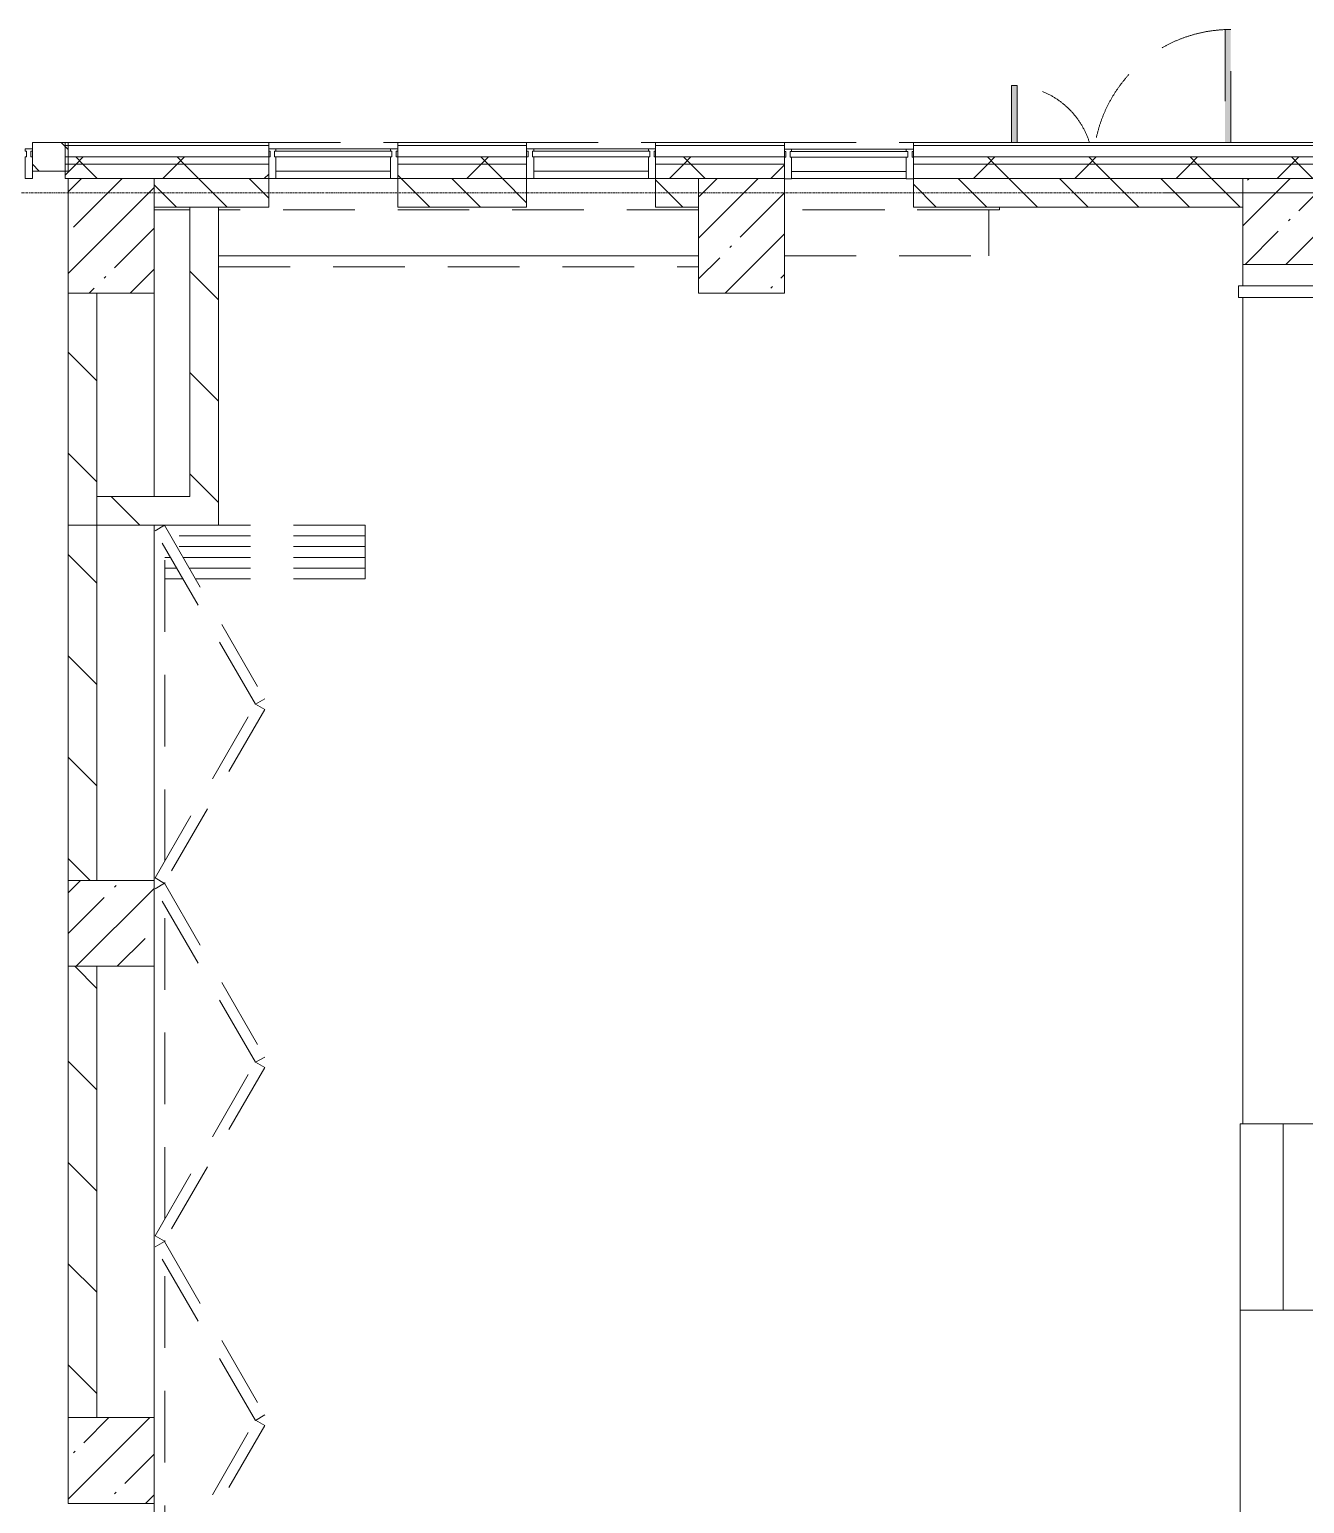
# Model space of a CAD drawing. Header units: millimetres. Extents: x 34897 to 231692, y -8553 to 29000.
# Drawn here: x 118122 to 127022, y 17850 to 28140 of the extents above; entities that cross this region are included whole.
import ezdxf

# ---------------------------------------------------------------- set-up
doc = ezdxf.new("R2010")
doc.units = ezdxf.units.MM
doc.linetypes.add('200_ШТРИХ__ш1_п0_6_', pattern=[800, 500, -300])
doc.linetypes.add('Осевая', pattern=[31.75, 6.35, -4.7625, 15.875, -4.7625])
for name, color, linetype, lineweight in [('A-DETL-MBND-1', 7, '200_ШТРИХ__ш1_п0_6_', 9), ('A-GLAZ-CURT-2', 7, 'Continuous', 5), ('A-GLAZ-CWMG-2', 7, 'Continuous', 5), ('A-WALL', 7, 'Continuous', 9), ('A-WALL-3', 7, 'Continuous', 5), ('I-WALL-4', 7, 'Continuous', 5), ('S-COLS-3', 7, 'Continuous', 5), ('S-STRS-2', 7, 'Continuous', 5), ('Оси', 7, 'Continuous', 9), ('Оси-2', 7, 'Осевая', 9)]:
    doc.layers.add(name, color=color, linetype=linetype, lineweight=lineweight)
doc.layers.add('A-FLOR-1', color=7, linetype='Continuous', lineweight=5, true_color=0xaaaaaa)
pattern_1 = [(45, (104681.5, 0), (-353.5534, 353.5534), []), (135, (104681.5, 0), (-353.5534, -353.5534), [])]
pattern_2 = [(135, (104681.52, 0), (-176.7767, -176.7767), [])]
pattern_3 = [(135, (104681.5, 0), (-353.553, -353.553), [])]

# ---------------------------------------------------------------- blocks, each defined once
blk = doc.blocks.new('BSC_Колонна _Прямоугольная - 600х800-24078684-2_10_2_птичка')
at = {"layer": 'S-COLS-3'}
h = blk.add_hatch(dxfattribs=at)
h.set_pattern_fill('FP_92', color=256, style=0, pattern_type=2)
h.set_pattern_definition([(45, (-14010, -26700), (-285.123, 285.123), []), (45, (-13724.88, -26700), (-285.123, 285.123), [504.031, -100.806, 16.764, -84.042])])
h.paths.add_polyline_path([(300, -400), (300, 400), (-300, 400), (-300, -400)])
for p, q in [((300, 400), (-300, 400)), ((-300, 400), (-300, -400)), ((300, -400), (300, 400)), ((-300, -400), (300, -400))]:
    blk.add_line(p, q, dxfattribs=at)
blk = doc.blocks.new('BSC_Колонна _Прямоугольная - 600х600-23295697-2_10_2_птичка')
at = {"layer": 'S-COLS-3'}
h = blk.add_hatch(dxfattribs=at)
h.set_pattern_fill('FP_95', color=256, style=0, pattern_type=2)
h.set_pattern_definition([(45, (-14010, -18150), (-285.123, 285.123), []), (45, (-13724.88, -18150), (-285.123, 285.123), [504.031, -100.806, 16.764, -84.042])])
h.paths.add_polyline_path([(-300, -300), (300, -300), (300, 300), (-300, 300)])
for p, q in [((300, 300), (-300, 300)), ((-300, 300), (-300, -300)), ((300, -300), (300, 300)), ((-300, -300), (300, -300))]:
    blk.add_line(p, q, dxfattribs=at)
blk = doc.blocks.new('BSC_Колонна _Прямоугольная - 600х600-V60-2_10_2_птичка')
at = {"layer": 'S-COLS-3'}
h = blk.add_hatch(dxfattribs=at)
h.set_pattern_fill('FP_96', color=256, style=0, pattern_type=2)
h.set_pattern_definition([(45, (-14010, -21900), (-285.123, 285.123), []), (45, (-13724.88, -21900), (-285.123, 285.123), [504.031, -100.806, 16.764, -84.042])])
h.paths.add_polyline_path([(-300, -300), (300, -300), (300, 300), (-300, 300)])
for p, q in [((300, 300), (-300, 300)), ((-300, 300), (-300, -300)), ((300, -300), (300, 300)), ((-300, -300), (300, -300))]:
    blk.add_line(p, q, dxfattribs=at)
blk = doc.blocks.new('Прямоугольный импост - Импост структурный с накладкой - 190мм-22856075-2_10_2_птичка')
at = {"layer": 'A-GLAZ-CWMG-2'}
for p, q in [((0, 190), (-50, 190)), ((-50, 190), (-50, 40)), ((0, 40), (0, 190)), ((-50, 40), (-40, 40)), ((-40, 0), (-50, 0)), ((-50, 0), (-50, -17)), ((-40, 40), (-40, 0)), ((-10, 0), (-10, 40)), ((-10, 40), (0, 40)), ((0, 0), (-10, 0)), ((0, -17), (0, 0)), ((-50, -17), (0, -17))]:
    blk.add_line(p, q, dxfattribs=at)
blk = doc.blocks.new('Прямоугольный импост - Импост структурный с накладкой - 190мм-V66-2_10_2_птичка')
at = {"layer": 'A-GLAZ-CWMG-2'}
for p, q in [((0, 190), (-50, 190)), ((-50, 190), (-50, 40)), ((0, 40), (0, 188)), ((-50, 40), (-40, 40)), ((-40, 0), (-50, 0)), ((-50, 0), (-50, -17)), ((-40, 40), (-40, 0)), ((-10, 0), (-10, 40)), ((-10, 40), (0, 40)), ((0, 0), (-10, 0)), ((0, -17), (0, 0)), ((-50, -17), (0, -17))]:
    blk.add_line(p, q, dxfattribs=at)
blk = doc.blocks.new('Прямоугольный импост - Импост структурный с накладкой - 190мм-22856073-2_10_2_птичка')
at = {"layer": 'A-GLAZ-CWMG-2'}
for p, q in [((-50, 40), (-50, 190)), ((-50, 190), (0, 190)), ((0, 190), (0, 40)), ((-40, 40), (-50, 40)), ((-50, -17), (-50, 0)), ((-50, 0), (-40, 0)), ((-40, 0), (-40, 40)), ((-10, 40), (-10, 0)), ((0, 40), (-10, 40)), ((-10, 0), (0, 0)), ((0, 0), (0, -17)), ((0, -17), (-50, -17))]:
    blk.add_line(p, q, dxfattribs=at)
blk = doc.blocks.new('Системная панель - Стекло - 40мм-V83-2_10_2_птичка')
at = {"layer": 'A-GLAZ-CURT-2'}
h = blk.add_hatch(dxfattribs=at)
h.set_pattern_fill('FP_126', color=256, style=0, pattern_type=2)
h.set_pattern_definition([(45, (-17860.3, -26790), (-1414.21, 1414.21), [1000, -3000]), (45, (-18860.3, -27290), (-1414.21, 1414.21), [3000, -1000]), (45, (-16860.3, -27790), (-1414.21, 1414.21), [1000, -3000])])
h.paths.add_polyline_path([(-410, -40), (410, -40), (410, 0), (-410, 0)])
for p, q in [((410, 0), (-410, 0)), ((-410, 0), (-410, -40)), ((-410, -40), (410, -40)), ((410, -40), (410, 0))]:
    blk.add_line(p, q, dxfattribs=at)
blk = doc.blocks.new('Системная панель - Стекло - 40мм-V84-2_10_2_птичка')
at = {"layer": 'A-GLAZ-CURT-2'}
for p, q in [((410, 0), (-410, 0)), ((-410, 0), (-410, -40)), ((-410, -40), (410, -40)), ((410, -40), (410, 0))]:
    blk.add_line(p, q, dxfattribs=at)
blk = doc.blocks.new('Прямоугольный импост - Импост структурный с накладкой - 160мм Темный-33186089-2_10_2_птичка')
at = {"layer": 'A-GLAZ-CWMG-2'}
for p, q in [((16960, 27307), (17760, 27307)), ((16960, 27150), (17760, 27150))]:
    blk.add_line(p, q, dxfattribs=at)
blk = doc.blocks.new('DOR__перегородка__Прямоугольная - ТП-2_ Вн_ДПГ_9480х4200h_2-23998078-2_10_2_птичка')
at = {"layer": 'A-DETL-MBND-1'}
for p, q in [((3, -75), (1987, -75)), ((1982, -72), (2019, -7)), ((3194, -772), (1982, -72)), ((2019, -7), (3231, -707)), ((2137, -75), (4324, -75)), ((3230, -707), (4443, -7)), ((4480, -72), (3268, -772)), ((4443, -7), (4480, -72)), ((4474, -75), (4487, -75)), ((4481, -72), (4518, -7)), ((5693, -772), (4481, -72)), ((4518, -7), (5731, -707)), ((4637, -75), (6824, -75)), ((5730, -707), (6942, -7)), ((6980, -72), (5767, -772)), ((6942, -7), (6980, -72)), ((6974, -75), (6985, -75)), ((6979, -72), (7017, -7)), ((8192, -772), (6979, -72)), ((7017, -7), (8229, -707)), ((7135, -75), (9323, -75)), ((8229, -707), (9441, -7)), ((9479, -72), (8267, -772)), ((9105, -201), (9105, -75)), ((9180, -158), (9180, -75)), ((9255, -114), (9255, -75)), ((9441, -7), (9479, -72)), ((9473, -75), (9480, -75)), ((9255, -1474), (9255, -201)), ((9330, -1474), (9330, -158)), ((9405, -1474), (9405, -114)), ((9105, -1474), (9105, -288)), ((9180, -1474), (9180, -244)), ((9480, -1474), (9480, -450)), ((3231, -707), (3194, -772)), ((3268, -772), (3230, -707)), ((5731, -707), (5693, -772)), ((5767, -772), (5730, -707)), ((8229, -707), (8192, -772)), ((8267, -772), (8229, -707)), ((9105, -1474), (9480, -1474))]:
    blk.add_line(p, q, dxfattribs=at)
blk = doc.blocks.new('BSC_Колонна _Прямоугольная - 600х600-V115-2_10_2_птичка')
at = {"layer": 'S-COLS-3'}
h = blk.add_hatch(dxfattribs=at)
h.set_pattern_fill('FP_148', color=256, style=0, pattern_type=2)
h.set_pattern_definition([(45, (-22210, -26800), (-285.123, 285.123), []), (45, (-21924.88, -26800), (-285.123, 285.123), [504.031, -100.806, 16.764, -84.042])])
h.paths.add_polyline_path([(-300, -300), (300, -300), (300, 300), (-300, 300)])
for p, q in [((300, 300), (-300, 300)), ((-300, 300), (-300, -300)), ((300, -300), (300, 300)), ((-300, -300), (300, -300))]:
    blk.add_line(p, q, dxfattribs=at)
blk = doc.blocks.new('Перекрытия 3 - Перекрытия 4-20977624-2_10_2_птичка')
at = {"layer": 'S-STRS-2'}
for p, q in [((21910, 26500), (21910, 26351)), ((22810, 26351), (22810, 26500)), ((23710, 26351), (23710, 26500)), ((24610, 26351), (24610, 26500)), ((25510, 26351), (25510, 26500)), ((26410, 26351), (26410, 26500)), ((27310, 26351), (27310, 26500)), ((28210, 26351), (28210, 26500)), ((29110, 26351), (29110, 26500)), ((30010, 26351), (30010, 26500)), ((21910, 26270), (21910, 20500)), ((22810, 20500), (22810, 26270)), ((23710, 20500), (23710, 26270)), ((24610, 20500), (24610, 26270)), ((25510, 20500), (25510, 26270)), ((26410, 20500), (26410, 26270)), ((27310, 20500), (27310, 26270)), ((28210, 20500), (28210, 26270)), ((29110, 20500), (29110, 26270)), ((30010, 22600), (30010, 26270)), ((30010, 20500), (30010, 22000)), ((22490, 20500), (21910, 20500)), ((23390, 20500), (22810, 20500)), ((24290, 20500), (23710, 20500)), ((25190, 20500), (24610, 20500)), ((26090, 20500), (25510, 20500)), ((26990, 20500), (26410, 20500)), ((27890, 20500), (27310, 20500)), ((28790, 20500), (28210, 20500)), ((29690, 20500), (29110, 20500)), ((30610, 20500), (30010, 20500))]:
    blk.add_line(p, q, dxfattribs=at)
blk = doc.blocks.new('BSC_Колонна _Прямоугольная - 600х800-V160-2_10_2_птичка')
at = {"layer": 'S-COLS-3'}
h = blk.add_hatch(dxfattribs=at)
h.set_pattern_fill('FP_190', color=256, style=0, pattern_type=2)
h.set_pattern_definition([(45, (-18410.26, -26700), (-285.123, 285.123), []), (45, (-18125.13, -26700), (-285.123, 285.123), [504.031, -100.806, 16.764, -84.042])])
h.paths.add_polyline_path([(-300, -400), (300, -400), (300, 400), (-300, 400)])
for p, q in [((300, 400), (-300, 400)), ((-300, 400), (-300, -400)), ((300, -400), (300, 400)), ((-300, -400), (300, -400))]:
    blk.add_line(p, q, dxfattribs=at)
blk = doc.blocks.new('110_Дверь_СКБ_2Ст_Наружная - ДН-1_л_ Двухстворчатая 1450 х3300 _h_ в свету с верхним остеклением-23567691-2_10_2_птичка')
at = {"layer": 'A-DETL-MBND-1'}
for points in [[(784.5, 125), (784.5, 915), (744.5, 915), (744.5, 125)], [(-705.5, 125), (-705.5, 525), (-745.5, 525), (-745.5, 125)]]:
    blk.add_hatch(color=256, dxfattribs=at).paths.add_polyline_path(points)
for p, q in [((784.5, 915), (744.5, 915)), ((744.5, 915), (744.5, 125)), ((784.5, 125), (784.5, 915)), ((-745.5, 525), (-745.5, 125)), ((-705.5, 525), (-745.5, 525)), ((-705.5, 125), (-705.5, 525))]:
    blk.add_line(p, q, dxfattribs=at)
for centre, radius, start, end in [((784.5, -45), 960, 90, 169.73704), ((-745.5, -45), 570, 17.53545, 90)]:
    blk.add_arc(centre, radius, start, end, dxfattribs=at)
blk = doc.blocks.new('Системная панель - Стекло - 40мм-V173-2_10_2_птичка')
at = {"layer": 'A-GLAZ-CURT-2'}
for p, q in [((410, 0), (-410, 0)), ((-410, 0), (-410, -40)), ((-410, -40), (410, -40)), ((410, -40), (410, 0))]:
    blk.add_line(p, q, dxfattribs=at)
blk = doc.blocks.new('Перекрытия 2 - Перекрытия 4-32990152-2_10_2_птичка')
at = {"layer": 'S-STRS-2'}
for p, q in [((21910, 19180), (22510, 19180)), ((21910, 19180), (21910, 15411)), ((22810, 19180), (23410, 19180)), ((22810, 15411), (22810, 19180)), ((23710, 19180), (24310, 19180)), ((23710, 15411), (23710, 19180)), ((24610, 19180), (25210, 19180)), ((24610, 15411), (24610, 19180)), ((25510, 19180), (26110, 19180)), ((25510, 15411), (25510, 19180)), ((26410, 19180), (27010, 19180)), ((26410, 15411), (26410, 19180)), ((27310, 19180), (27910, 19180)), ((27310, 15411), (27310, 19180)), ((28210, 19180), (28810, 19180)), ((28210, 15411), (28210, 19180)), ((29110, 19180), (29710, 19180)), ((29110, 15411), (29110, 19180)), ((30010, 19180), (30610, 19180)), ((30010, 15411), (30010, 19180)), ((30610, 18430), (30610, 19180)), ((30610, 15411), (30610, 17830)), ((21910, 15330), (21910, 15200)), ((22810, 15200), (22810, 15330)), ((23710, 15200), (23710, 15330)), ((24610, 15200), (24610, 15330)), ((25510, 15200), (25510, 15330)), ((26410, 15200), (26410, 15330)), ((27310, 15200), (27310, 15330)), ((28210, 15200), (28210, 15330)), ((29110, 15200), (29110, 15330)), ((30010, 15200), (30010, 15330)), ((30610, 15200), (30610, 15330)), ((22810, 15200), (21910, 15200)), ((23710, 15200), (22810, 15200)), ((24610, 15200), (23710, 15200)), ((25510, 15200), (24610, 15200)), ((26410, 15200), (25510, 15200)), ((27310, 15200), (26410, 15200)), ((28210, 15200), (27310, 15200)), ((29110, 15200), (28210, 15200)), ((30010, 15200), (29110, 15200)), ((30610, 15200), (30010, 15200))]:
    blk.add_line(p, q, dxfattribs=at)
blk = doc.blocks.new('Стены наклон_ амфитеатр1 - Стены наклон_ амфитеатр-33007412-2_10_2_птичка')
at = {"layer": 'A-WALL-3'}
for p, q in [((21879, 26351), (21879, 26270)), ((30610, 26351), (21879, 26351)), ((30610, 26270), (30610, 26351)), ((21879, 26270), (30610, 26270))]:
    blk.add_line(p, q, dxfattribs=at)
blk = doc.blocks.new('Зашивка приборов отопления12 - Зашивка приборов отопления-33278990-2_10_2_птичка')
at = {"layer": 'A-DETL-MBND-1'}
for p, q in [((37640, 23400), (34290, 23400)), ((34290, 23079), (37640, 23079)), ((37640, 23079), (34290, 23079)), ((34290, 23004), (37640, 23004))]:
    blk.add_line(p, q, dxfattribs=at)
blk = doc.blocks.new('Зашивка приборов отопления13 - Зашивка приборов отопления-33279120-2_10_2_птичка')
at = {"layer": 'A-DETL-MBND-1'}
for p, q in [((20136, 26880), (18710, 26880)), ((20136, 26560), (20136, 26880)), ((18710, 26560), (20136, 26560))]:
    blk.add_line(p, q, dxfattribs=at)

msp = doc.modelspace()

# ---------------------------------------------------------------- hatches: boundary and pattern name
at = {"layer": 'A-WALL-3'}
h = msp.add_hatch(dxfattribs=at)
h.set_pattern_fill('FP_103', color=256, style=0, pattern_type=2)
h.set_pattern_definition(pattern_2)
h.paths.add_polyline_path([(118378.6, 27150), (118391.5, 27150), (118391.5, 27350), (118141.8, 27350), (118141.8, 27150)])
h.paths.add_polyline_path([(108741.5, 27150), (108791.5, 27150), (108791.5, 27350), (108741.5, 27350)])
h = msp.add_hatch(dxfattribs=at)
h.set_pattern_fill('FP_93', color=256, style=0, pattern_type=2)
h.set_pattern_definition(pattern_1)
h.paths.add_polyline_path([(138391.5, 27200), (138391.5, 27250), (124291.8, 27250), (124291.8, 27200), (138291.5, 27200)])
h.paths.add_polyline_path([(119306.1, 27200), (119791.8, 27200), (119791.8, 27250), (118370.5, 27250), (118370.5, 27200), (118378.6, 27200)])
h.paths.add_polyline_path([(121161.2, 27200), (121591.8, 27200), (121591.8, 27250), (120691.8, 27250), (120691.8, 27200)])
h.paths.add_polyline_path([(122491.8, 27200), (123391.8, 27200), (123391.8, 27250), (122491.8, 27250)])
h = msp.add_hatch(dxfattribs=at)
h.set_pattern_fill('FP_93', color=256, style=0, pattern_type=2)
h.set_pattern_definition(pattern_1)
h.paths.add_polyline_path([(137856.5, 27100), (138291.5, 27100), (138291.5, 27200), (124291.8, 27200), (124291.8, 27100), (136929, 27100)])
h.paths.add_polyline_path([(119306.1, 27100), (119791.8, 27100), (119791.8, 27200), (118370.5, 27200), (118370.5, 27100), (118991.5, 27100)])
h.paths.add_polyline_path([(120691.8, 27100), (121591.8, 27100), (121591.8, 27200), (120691.8, 27200)])
h.paths.add_polyline_path([(122491.8, 27100), (123391.8, 27100), (123391.8, 27200), (122491.8, 27200)])
h = msp.add_hatch(dxfattribs=at)
h.set_pattern_fill('FP_103', color=256, style=0, pattern_type=2)
h.set_pattern_definition(pattern_2)
h.paths.add_polyline_path([(125798.8, 26900), (126591.5, 26900), (126591.5, 27100), (124291.8, 27100), (124291.8, 26900)])
h.paths.add_polyline_path([(118991.5, 26900), (119791.8, 26900), (119791.8, 27100), (118991.5, 27100), (118991.5, 26987.7)])
h.paths.add_polyline_path([(122791.8, 26900), (122791.8, 27100), (122491.8, 27100), (122491.8, 26900)])
h.paths.add_polyline_path([(120691.8, 26900), (121591.8, 26900), (121591.8, 27100), (120691.8, 27100)])
at = {"layer": 'I-WALL-4'}
h = msp.add_hatch(dxfattribs=at)
h.set_pattern_fill('FP_104', color=256, style=0, pattern_type=2)
h.set_pattern_definition(pattern_3)
h.paths.add_polyline_path([(119441.5, 24680), (119441.5, 26900), (119241.5, 26900), (119241.5, 24680)])
h = msp.add_hatch(dxfattribs=at)
h.set_pattern_fill('FP_104', color=256, style=0, pattern_type=2)
h.set_pattern_definition(pattern_3)
h.paths.add_polyline_path([(118591.8, 24680), (118591.8, 26300), (118391.8, 26300), (118391.8, 24680)])
h = msp.add_hatch(dxfattribs=at)
h.set_pattern_fill('FP_104', color=256, style=0, pattern_type=2)
h.set_pattern_definition(pattern_3)
h.paths.add_polyline_path([(118391.8, 15200), (118591.8, 15200), (118591.8, 17850), (118391.8, 17850), (118391.8, 15848.6)])
h.paths.add_polyline_path([(118391.8, 18450), (118591.8, 18450), (118591.8, 21600), (118391.8, 21600), (118391.8, 20476.2)])
h.paths.add_polyline_path([(118391.8, 22200), (118591.8, 22200), (118591.8, 26300), (118391.8, 26300), (118391.8, 25103.8)])
h = msp.add_hatch(dxfattribs=at)
h.set_pattern_fill('FP_104', color=256, style=0, pattern_type=2)
h.set_pattern_definition(pattern_3)
h.paths.add_polyline_path([(119241.5, 24680), (119241.5, 24880), (118591.8, 24880), (118591.8, 24680)])

# ---------------------------------------------------------------- linework, layer by layer
at = {"layer": 'A-DETL-MBND-1'}
for p, q in [((119791.8, 27350), (120691.8, 27350)), ((121591.8, 27350), (122491.8, 27350)), ((123391.8, 27350), (124291.8, 27350)), ((119841.8, 27100), (120641.8, 27100)), ((120641.8, 27100), (119841.8, 27100)), ((121641.8, 27100), (122441.8, 27100)), ((122441.8, 27100), (121641.8, 27100)), ((123441.3, 27100), (124241.9, 27100)), ((124241.9, 27100), (123441.3, 27100)), ((119241.5, 26880), (118991.5, 26880)), ((122791.8, 26880), (119441.5, 26880)), ((124891.5, 26880), (123391.8, 26880)), ((124891.5, 26900), (124891.5, 26880))]:
    msp.add_line(p, q, dxfattribs=at)
at = {"layer": 'A-FLOR-1'}
for p, q in [((118991.8, 24880), (118991.8, 26500)), ((118991.8, 15200), (118991.8, 24680))]:
    msp.add_line(p, q, dxfattribs=at)
at = {"layer": 'A-WALL'}
for p, q in [((119791.8, 27330), (118370.5, 27330)), ((121591.8, 27330), (120691.8, 27330)), ((123391.8, 27330), (122491.8, 27330)), ((138521.5, 27330), (124291.8, 27330)), ((119791.8, 27250), (118370.5, 27250)), ((119791.8, 27200), (118370.5, 27200)), ((121591.8, 27250), (120691.8, 27250)), ((121591.8, 27200), (120691.8, 27200)), ((123391.8, 27250), (122491.8, 27250)), ((123391.8, 27200), (122491.8, 27200)), ((138441.5, 27250), (124291.8, 27250)), ((138391.5, 27200), (124291.8, 27200)), ((119791.8, 27100), (118991.5, 27100)), ((121591.8, 27100), (120691.8, 27100)), ((122791.8, 27100), (122491.8, 27100)), ((126591.5, 27100), (124291.8, 27100)), ((119441.5, 26900), (119241.5, 26900))]:
    msp.add_line(p, q, dxfattribs=at)
at = {"layer": 'A-WALL-3'}
for p, q in [((119791.8, 27350), (118141.8, 27350)), ((118141.8, 27350), (118141.8, 27150)), ((118370.5, 27350), (118370.5, 27100)), ((118391.5, 27150), (118391.5, 27350)), ((119791.8, 27100), (119791.8, 27350)), ((121591.8, 27350), (120691.8, 27350)), ((120691.8, 27350), (120691.8, 27100)), ((121591.8, 27100), (121591.8, 27350)), ((123391.8, 27350), (122491.8, 27350)), ((122491.8, 27350), (122491.8, 27100)), ((123391.8, 27100), (123391.8, 27350)), ((138541.5, 27350), (124291.8, 27350)), ((124291.8, 27350), (124291.8, 27100)), ((118141.8, 27150), (118391.5, 27150)), ((118370.5, 27100), (118391.5, 27100)), ((118991.5, 27100), (119791.8, 27100)), ((119791.8, 26900), (119791.8, 27100)), ((120691.8, 27100), (121591.8, 27100)), ((120691.8, 27100), (120691.8, 26900)), ((121591.8, 26900), (121591.8, 27100)), ((122491.8, 27100), (122791.8, 27100)), ((122491.8, 27100), (122491.8, 26900)), ((124291.8, 27100), (126591.5, 27100)), ((124291.8, 27100), (124291.8, 26900)), ((118991.5, 26900), (119241.5, 26900)), ((119441.5, 26900), (119791.8, 26900)), ((120691.8, 26900), (121591.8, 26900)), ((122491.8, 26900), (122791.8, 26900)), ((124291.8, 26900), (126591.5, 26900))]:
    msp.add_line(p, q, dxfattribs=at)
at = {"layer": 'I-WALL-4'}
for p, q in [((119241.5, 26900), (119241.5, 24880)), ((119441.5, 24680), (119441.5, 26900)), ((118391.8, 26300), (118391.8, 22200)), ((118591.8, 22200), (118591.8, 26300)), ((119241.5, 24880), (118591.8, 24880)), ((118391.8, 24680), (119441.5, 24680)), ((118391.8, 21600), (118391.8, 18450)), ((118591.8, 18450), (118591.8, 21600))]:
    msp.add_line(p, q, dxfattribs=at)
at = {"layer": 'S-STRS-2'}
for p, q in [((126571.5, 20500), (126571.5, 19200)), ((126571.5, 20500), (126591.5, 20500)), ((126571.5, 20500), (126571.5, 19200)), ((126871.5, 20500), (126871.5, 19200)), ((126871.5, 20500), (126871.5, 19200))]:
    msp.add_line(p, q, dxfattribs=at)
at = {"layer": 'Оси'}
msp.add_line((126041.5, 27000), (138541.5, 27000), dxfattribs=at)
at = {"layer": 'Оси-2'}
msp.add_line((115070.5, 27000), (126041.5, 27000), dxfattribs=at)

# ---------------------------------------------------------------- block references
at = {"layer": 'A-DETL-MBND-1'}
for name, p in [('110_Дверь_СКБ_2Ст_Наружная - ДН-1_л_ Двухстворчатая 1450 х3300 _h_ в свету с верхним остеклением-23567691-2_10_2_птичка', (125722, 27225)), ('Зашивка приборов отопления12 - Зашивка приборов отопления-33278990-2_10_2_птичка', (85151.8, 3480)), ('Зашивка приборов отопления13 - Зашивка приборов отопления-33279120-2_10_2_птичка', (104681.5, 0))]:
    msp.add_blockref(name, p, dxfattribs=at)
at = {"layer": 'A-DETL-MBND-1', "rotation": 90.00000000000044}
msp.add_blockref('DOR__перегородка__Прямоугольная - ТП-2_ Вн_ДПГ_9480х4200h_2-23998078-2_10_2_птичка', (118991.5, 15200), dxfattribs=at)
at = {"layer": 'A-GLAZ-CURT-2'}
for name, p in [('Системная панель - Стекло - 40мм-V173-2_10_2_птичка', (120241.8, 27290)), ('Системная панель - Стекло - 40мм-V83-2_10_2_птичка', (122041.8, 27290)), ('Системная панель - Стекло - 40мм-V84-2_10_2_птичка', (123841.8, 27288.3))]:
    msp.add_blockref(name, p, dxfattribs=at)
at = {"layer": 'A-GLAZ-CWMG-2', "extrusion": (0, 0, -1), "rotation": 180}
for p in [(-118141.8, 27290), (-120691.8, 27290), (-122491.8, 27290), (-124291.8, 27288.3)]:
    msp.add_blockref('Прямоугольный импост - Импост структурный с накладкой - 190мм-22856073-2_10_2_птичка', p, dxfattribs=at)
at = {"layer": 'A-GLAZ-CWMG-2', "rotation": 180}
for name, p in [('Прямоугольный импост - Импост структурный с накладкой - 190мм-22856075-2_10_2_птичка', (119791.8, 27290)), ('Прямоугольный импост - Импост структурный с накладкой - 190мм-22856075-2_10_2_птичка', (121591.8, 27290)), ('Прямоугольный импост - Импост структурный с накладкой - 190мм-V66-2_10_2_птичка', (123391.8, 27288.3))]:
    msp.add_blockref(name, p, dxfattribs=at)
at = {"layer": 'A-GLAZ-CWMG-2'}
for p in [(102881.5, 0), (104681.5, 0), (106481.5, -1.7)]:
    msp.add_blockref('Прямоугольный импост - Импост структурный с накладкой - 160мм Темный-33186089-2_10_2_птичка', p, dxfattribs=at)
at = {"layer": 'A-WALL-3'}
msp.add_blockref('Стены наклон_ амфитеатр1 - Стены наклон_ амфитеатр-33007412-2_10_2_птичка', (104681.5, 0), dxfattribs=at)
at = {"layer": 'S-COLS-3'}
for name, p in [('BSC_Колонна _Прямоугольная - 600х800-24078684-2_10_2_птичка', (118691.5, 26700)), ('BSC_Колонна _Прямоугольная - 600х800-V160-2_10_2_птичка', (123091.8, 26700)), ('BSC_Колонна _Прямоугольная - 600х600-V115-2_10_2_птичка', (126891.5, 26800)), ('BSC_Колонна _Прямоугольная - 600х600-V60-2_10_2_птичка', (118691.5, 21900)), ('BSC_Колонна _Прямоугольная - 600х600-23295697-2_10_2_птичка', (118691.5, 18150))]:
    msp.add_blockref(name, p, dxfattribs=at)
at = {"layer": 'S-STRS-2'}
for name, p in [('Перекрытия 3 - Перекрытия 4-20977624-2_10_2_птичка', (104681.5, 0)), ('Перекрытия 2 - Перекрытия 4-32990152-2_10_2_птичка', (104661.5, 20))]:
    msp.add_blockref(name, p, dxfattribs=at)

doc.saveas('drawing.dxf')
